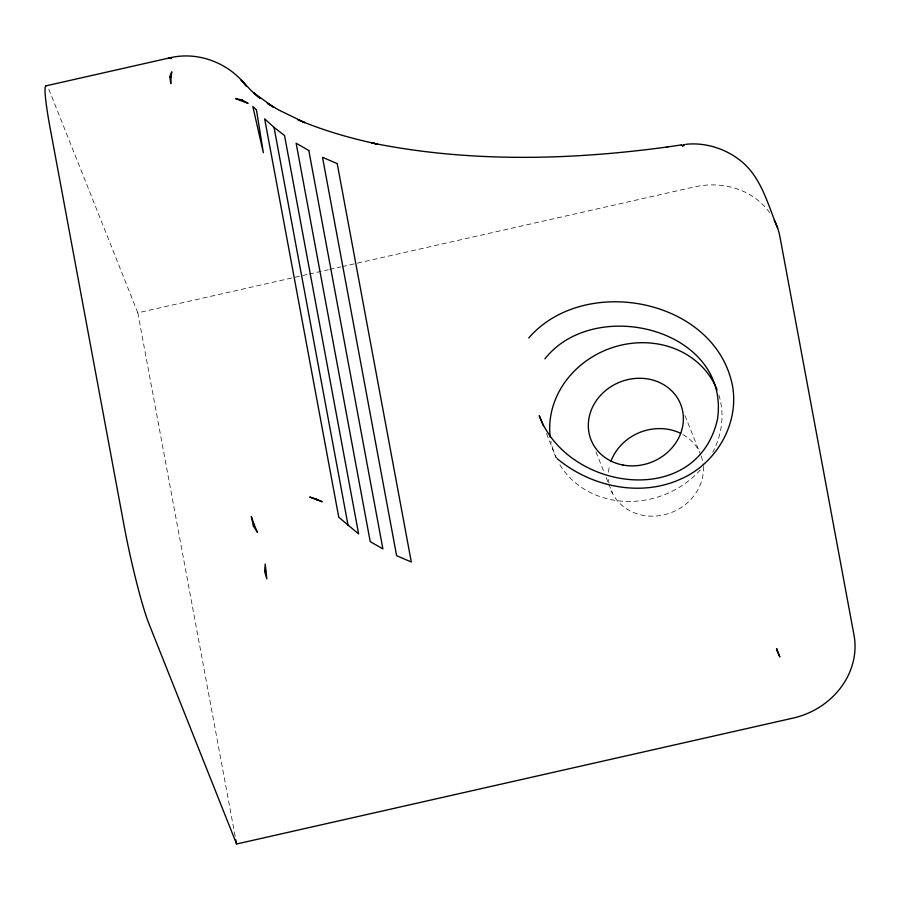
<?xml version="1.0" encoding="UTF-8"?>
<svg xmlns="http://www.w3.org/2000/svg" width="900" height="900" viewBox="0 0 900 900"><rect width="100%" height="100%" fill="white"/><g stroke="black" fill="none" stroke-linecap="round" stroke-linejoin="round"><path stroke-width="0.67" stroke-dasharray="4.5 3.38" d="M48.701 89.212A75.308 5.872 77.3 0 1 50.231 92.745L137.812 312.829L307.789 274.376M309.161 274.061L328.354 269.719M329.726 269.415L340.684 266.929M342.056 266.614L694.35 186.919A75.308 67.275 -21.7 0 1 769.624 212.602M546.491 433.575L556.279 457.886M684.99 415.553L699.356 451.676M595.946 451.822L604.159 472.455M606.217 477.619L608.265 482.771M608.783 484.065L612.371 493.099M137.812 312.829L235.305 837.101M718.864 394.999A87.356 78.041 -21.7 0 1 712.755 452.25M700.38 469.901A87.356 78.041 -21.7 0 1 558.675 462.757M556.222 457.954A87.356 78.041 -21.7 0 1 550.901 441.304M701.201 456.041A48.195 43.054 -21.7 0 1 703.226 465.322M703.316 466.515A48.195 43.054 -21.7 0 1 663.773 514.879A48.195 43.054 -21.7 0 1 610.155 487.598M608.996 482.985A48.195 43.054 -21.7 0 1 608.512 479.441M608.49 472.23A48.195 43.054 -21.7 0 1 609.773 465.019M682.886 434.531A48.195 43.054 -21.7 0 1 700.796 454.928"/><path stroke-width="1.35" d="M170.966 77.389L170.809 83.644L169.808 76.748L171.754 71.831L170.966 77.389L169.808 76.748M264.623 571.365L265.241 564.019L266.805 578.891L264.623 571.365L265.714 571.309M316.361 499.849L316.429 499.162L309.735 497.059L322.178 501.761L316.429 499.162M253.35 525.949L254.104 524.419L251.291 516.398L253.35 525.949L257.389 532.283L254.104 524.419M544.905 358.875C594.664 295.358 730.519 329.029 717.502 419.152C697.039 509.749 567 491.051 539.269 415.654L543.409 425.959M528.727 337.995C583.988 273.96 713.779 298.226 732.195 384.266C739.901 422.336 717.221 462.454 682.301 478.327C641.452 497.846 591.176 487.024 557.201 458.685M45.63 85.927L169.898 57.825C198.112 51.041 229.129 63.023 246.375 86.13L240.862 79.571L251.257 90.641L259.942 98.347L253.699 92.891L274.016 107.471L267.266 103.241L278.91 110.081L304.751 122.603L297.968 119.779C323.516 130.556 350.269 138.274 377.359 144.056L371.452 142.864C468.889 162.686 569.621 160.301 667.744 146.914L666.877 147.06L681.964 144.821L681.356 144.922M169.144 57.983L171.236 58.534L169.144 57.983L169.898 57.825M46.384 85.77A75.308 5.872 77.3 0 0 50.062 127.71L124.155 526.084A75.308 5.872 77.3 0 0 149.018 623.925L236.588 843.998L793.136 718.087A75.308 67.286 -21.7 0 0 854.01 635.13L779.929 236.745A75.308 67.275 -21.7 0 0 774.236 220.129M685.834 144.304C704.554 142.312 723.69 148.072 738.72 159.266C761.04 175.635 767.621 204.097 777.69 228.218M241.999 99.945L235.654 98.674L248.096 103.376L241.999 99.945L242.336 100.778M274.039 127.384L284.535 135.529L358.627 533.914L338.76 517.219L264.668 118.845L274.039 127.384L348.131 525.769M235.822 839.869L236.588 843.998M550.271 437.287A87.356 78.041 -21.7 0 1 616.421 346.365A87.356 78.041 -21.7 0 1 717.075 389.914M610.886 461.486A48.195 43.054 -21.7 0 1 680.681 433.373M776.869 648.9L776.441 649.721L779.816 656.944L776.869 648.9M684.518 144.54L682.762 145.991L684.518 144.54M337.219 163.62L322.515 157.309L396.608 555.694L411.311 562.005L337.219 163.62M308.812 150.514L296.145 143.246L370.226 541.631L382.894 548.899L308.812 150.514M256.455 109.913L252.821 106.448L263.351 152.719L256.455 109.913M622.991 465.03A48.195 43.054 -21.7 0 0 681.908 408.004A48.195 43.054 -21.7 0 0 602.651 393.199A48.195 43.054 -21.7 0 0 622.991 465.03"/></g></svg>
